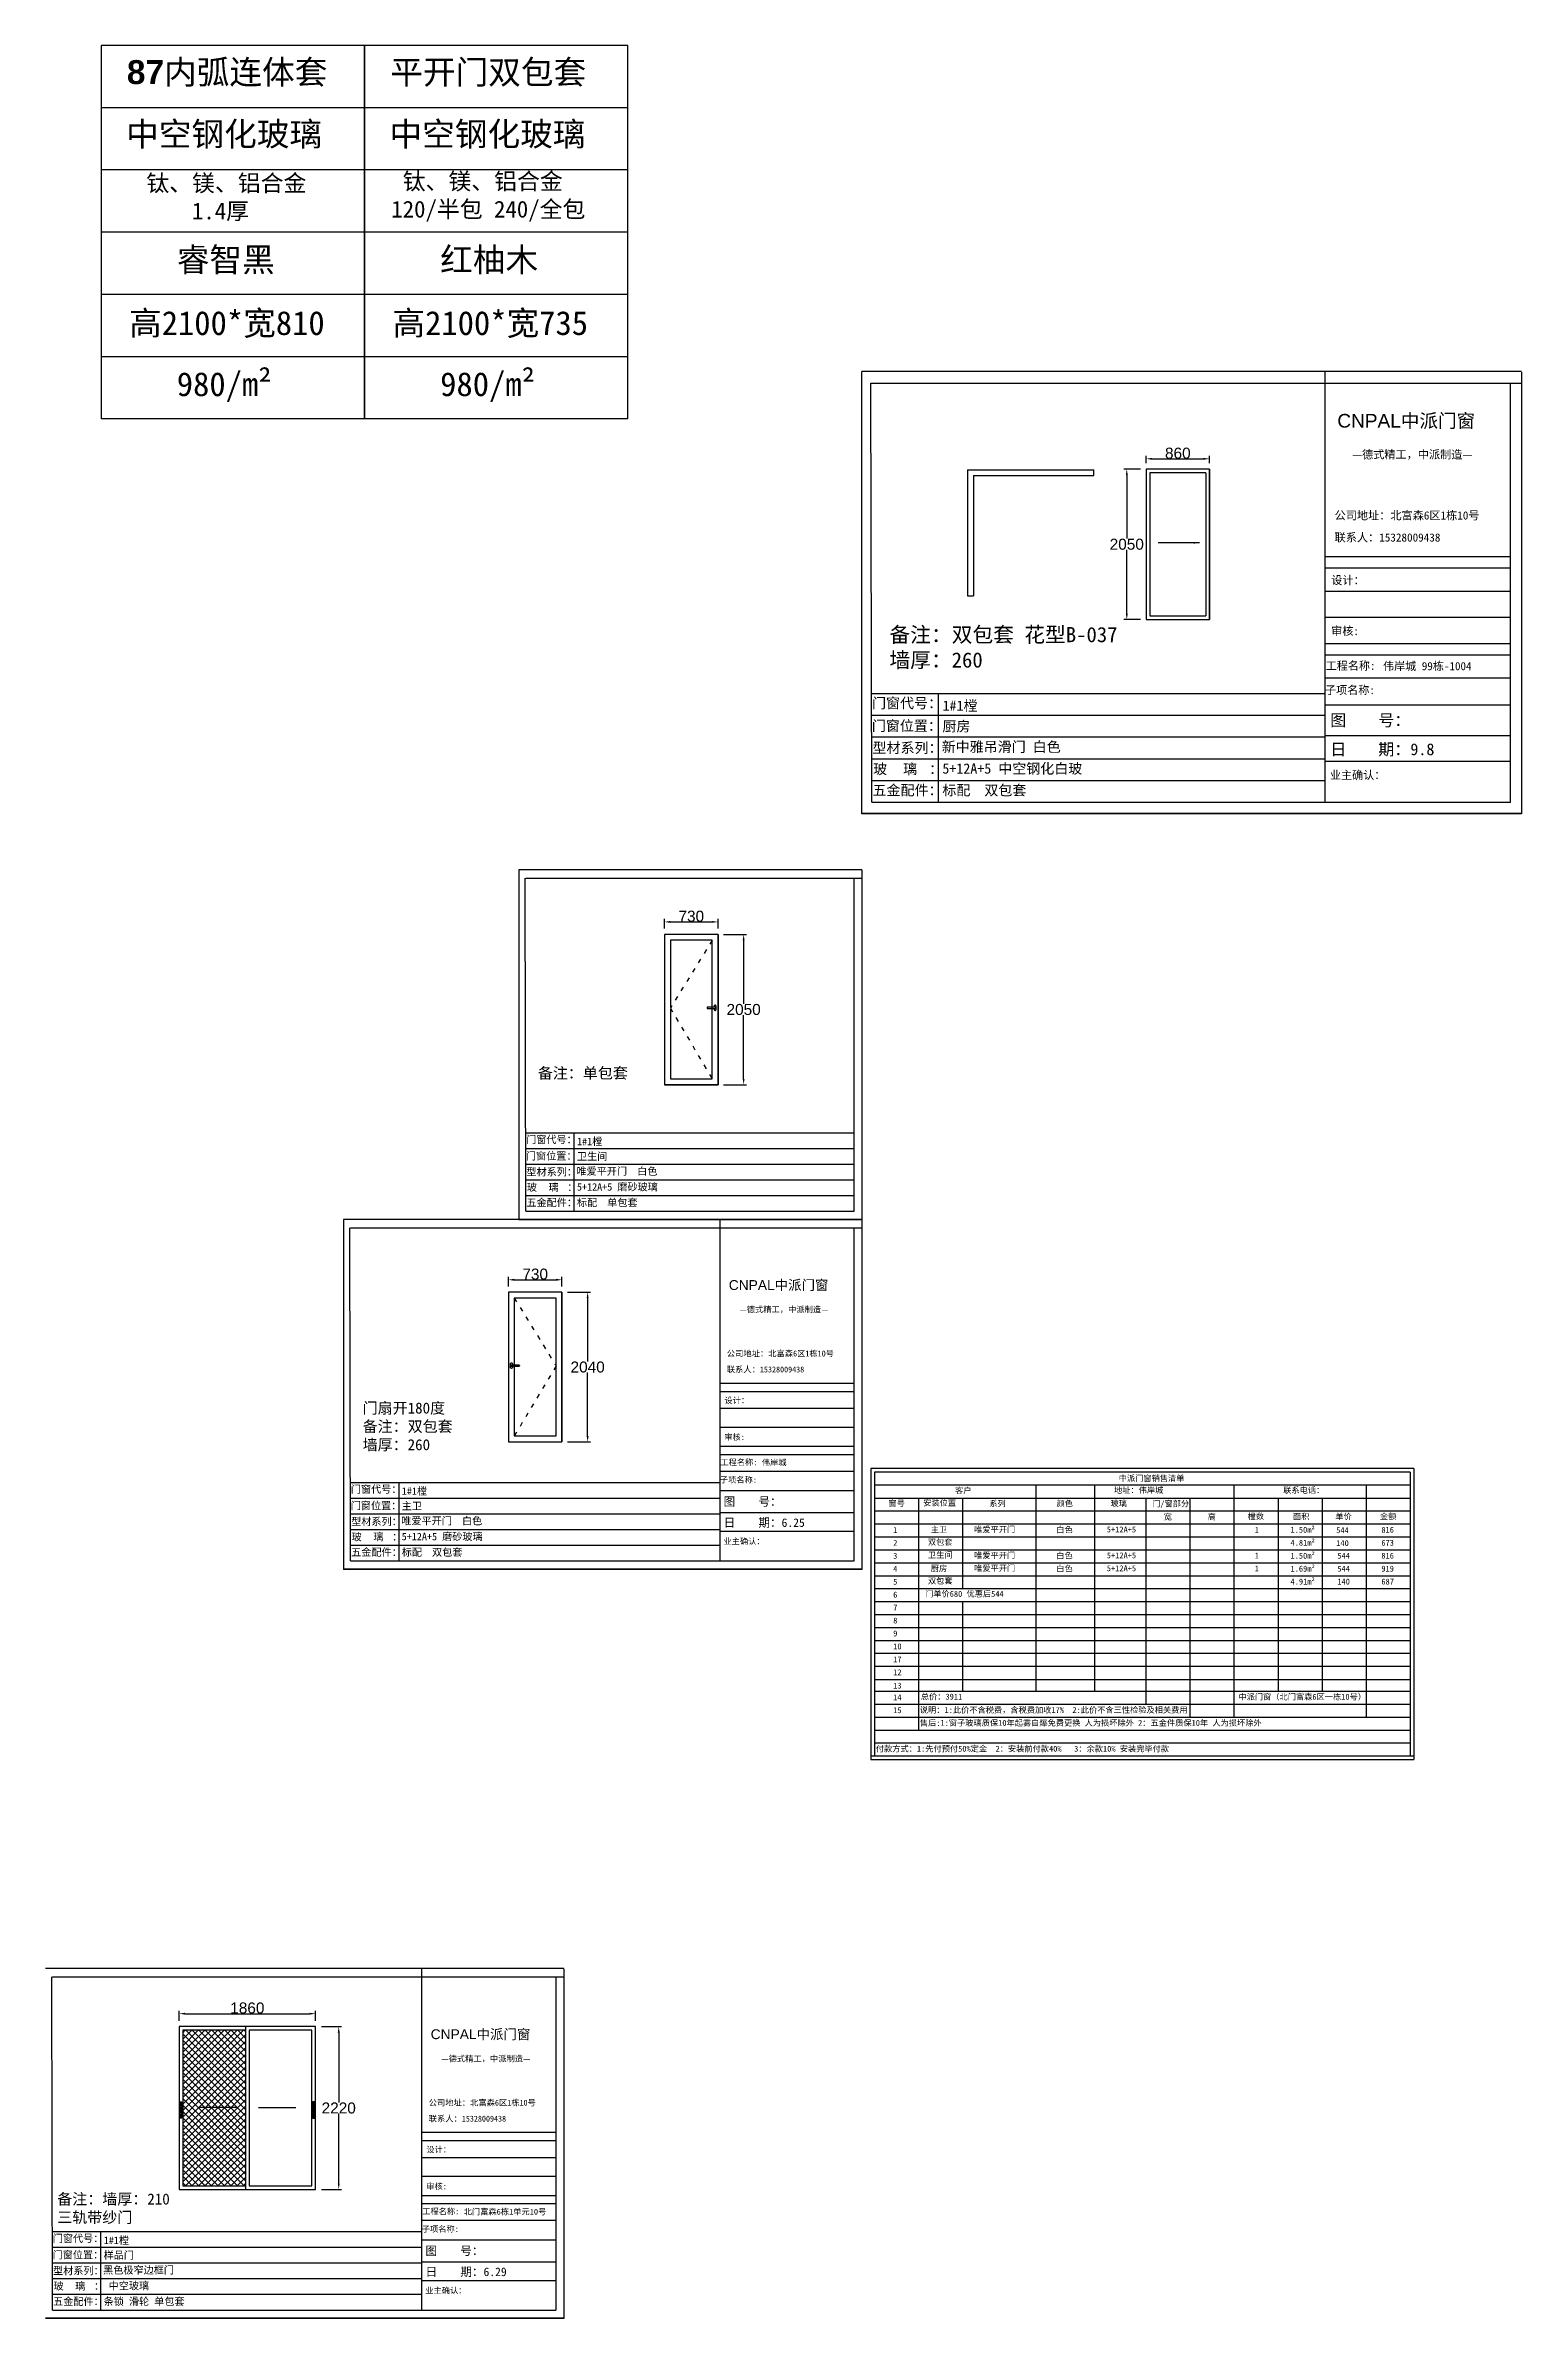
# Model space of a CAD drawing. Header units: inches. Extents: x -138455 to 599497, y -747149 to 13167.
# Drawn here: x 187550 to 207676, y -216995 to -185995 of the extents above; entities that cross this region are included whole.
import ezdxf

# ---------------------------------------------------------------- set-up
doc = ezdxf.new("R2010")
doc.units = ezdxf.units.IN
doc.header["$MEASUREMENT"] = 0
doc.header["$PDMODE"] = 35
doc.header["$PDSIZE"] = -3
doc.linetypes.add('ACAD_ISO03W100', pattern=[30, 12, -18])
doc.layers.add('0 @ 1', color=7, linetype='Continuous')
doc.styles.add('Annotative', font='arialbd.ttf')
doc.styles.add('MtXpl_', font='')
doc.styles.add('MtXpl__1', font='')
doc.styles.get("Standard").update_dxf_attribs({"font": 'arial.ttf'})
doc.styles.get('MtXpl_').set_extended_font_data('SimSun')
doc.styles.get('MtXpl__1').set_extended_font_data('SimSun', bold=True)
doc.dimstyles.get("Standard").update_dxf_attribs({"dimtxt": 80, "dimasz": 70, "dimexe": 40, "dimexo": 80, "dimgap": 0, "dimtad": 1, "dimtih": 1, "dimtoh": 1, "dimdec": 0, "dimzin": 0, "dimdsep": 46, "dimtxsty": 'Standard', "dimcen": 0.09, "dimadec": 0, "dimazin": 0, "dimtfac": 1, "dimtdec": 0, "dimtofl": 0, "dimtmove": 0, "dimatfit": 3, "dimfxl": 0, "dimtolj": 1, "dimtzin": 0, "dimarcsym": 0})

# ---------------------------------------------------------------- blocks, each defined once
blk = doc.blocks.new('*D476')
at = {"color": 0, "lineweight": -2, "transparency": 16777216}
for p, q in [((202560, -191693), (202560, -191592)), ((202640, -191632), (203340, -191632)), ((203420, -191693), (203420, -191592))]:
    blk.add_line(p, q, dxfattribs=at)
at = {"color": 0, "transparency": 16777216}
for points in [[(202640, -191619), (202640, -191646), (202560, -191632)], [(203340, -191619), (203340, -191646), (203420, -191632)]]:
    blk.add_solid(points, dxfattribs=at)
at = {"layer": 'Defpoints', "color": 0, "transparency": 16777216}
for p in [(202560, -191773), (203420, -191632), (203420, -191773)]:
    blk.add_point(p, dxfattribs=at)
at = {"color": 0, "transparency": 16777216, "insert": (202990, -191556), "char_height": 150, "attachment_point": 5}
blk.add_mtext('\\A1;860', dxfattribs=at)
blk = doc.blocks.new('*D477')
at = {"color": 0, "lineweight": -2, "transparency": 16777216}
for p, q in [((202480, -191773), (202254, -191773)), ((202294, -191853), (202294, -192721)), ((202294, -193743), (202294, -192874)), ((202480, -193823), (202254, -193823))]:
    blk.add_line(p, q, dxfattribs=at)
at = {"color": 0, "transparency": 16777216}
for points in [[(202281, -191853), (202308, -191853), (202294, -191773)], [(202281, -193743), (202308, -193743), (202294, -193823)]]:
    blk.add_solid(points, dxfattribs=at)
at = {"layer": 'Defpoints', "color": 0, "transparency": 16777216}
for p in [(202560, -191773), (202294, -193823), (202560, -193823)]:
    blk.add_point(p, dxfattribs=at)
at = {"color": 0, "transparency": 16777216, "insert": (202294, -192798), "char_height": 150, "attachment_point": 5}
blk.add_mtext('\\A1;2050', dxfattribs=at)
blk = doc.blocks.new('dzcs')
blk.add_lwpolyline([(142096, -3328), (142196, -3328, 0.414214), (142206, -3318), (142206, -3318, 0.414214), (142196, -3308), (142096, -3308, 0.414214), (142086, -3318), (142086, -3318, 0.414214)], format="xyb", close=True)
blk.add_lwpolyline([(142182, -3328), (142182, -3342, 0.414214), (142196, -3355), (142196, -3355, 0.414214), (142209, -3342), (142209, -3294, 0.414214), (142196, -3280), (142196, -3280, 0.414214), (142182, -3294), (142182, -3308)], format="xyb")
blk = doc.blocks.new('*D478')
at = {"color": 0, "lineweight": -2, "transparency": 16777216}
for p, q in [((193863, -202919), (193863, -202788)), ((193943, -202828), (194513, -202828)), ((194593, -202919), (194593, -202788))]:
    blk.add_line(p, q, dxfattribs=at)
at = {"color": 0, "transparency": 16777216}
for points in [[(193943, -202815), (193943, -202842), (193863, -202828)], [(194513, -202815), (194513, -202842), (194593, -202828)]]:
    blk.add_solid(points, dxfattribs=at)
at = {"layer": 'Defpoints', "color": 0, "transparency": 16777216}
for p in [(193863, -202999), (194593, -202828), (194593, -202999)]:
    blk.add_point(p, dxfattribs=at)
at = {"color": 0, "transparency": 16777216, "insert": (194228, -202752), "char_height": 150, "attachment_point": 5}
blk.add_mtext('\\A1;730', dxfattribs=at)
blk = doc.blocks.new('*D479')
at = {"color": 0, "lineweight": -2, "transparency": 16777216}
for p, q in [((194668, -202999), (194983, -202999)), ((194943, -203079), (194943, -203942)), ((194943, -204959), (194943, -204095)), ((194668, -205039), (194983, -205039))]:
    blk.add_line(p, q, dxfattribs=at)
at = {"color": 0, "transparency": 16777216}
for points in [[(194929, -203079), (194956, -203079), (194943, -202999)], [(194929, -204959), (194956, -204959), (194943, -205039)]]:
    blk.add_solid(points, dxfattribs=at)
at = {"layer": 'Defpoints', "color": 0, "transparency": 16777216}
for p in [(194588, -202999), (194588, -205039), (194943, -205039)]:
    blk.add_point(p, dxfattribs=at)
at = {"color": 0, "transparency": 16777216, "insert": (194943, -204019), "char_height": 150, "attachment_point": 5}
blk.add_mtext('\\A1;2040', dxfattribs=at)
blk = doc.blocks.new('*D480')
at = {"color": 0, "lineweight": -2, "transparency": 16777216}
for p, q in [((195991, -198038), (195991, -197908)), ((196071, -197948), (196641, -197948)), ((196721, -198038), (196721, -197908))]:
    blk.add_line(p, q, dxfattribs=at)
at = {"color": 0, "transparency": 16777216}
for points in [[(196071, -197935), (196071, -197961), (195991, -197948)], [(196641, -197935), (196641, -197961), (196721, -197948)]]:
    blk.add_solid(points, dxfattribs=at)
at = {"layer": 'Defpoints', "color": 0, "transparency": 16777216}
for p in [(196721, -197948), (195991, -198118), (196721, -198118)]:
    blk.add_point(p, dxfattribs=at)
at = {"color": 0, "transparency": 16777216, "insert": (196356, -197871), "char_height": 150, "attachment_point": 5}
blk.add_mtext('\\A1;730', dxfattribs=at)
blk = doc.blocks.new('*D481')
at = {"color": 0, "lineweight": -2, "transparency": 16777216}
for p, q in [((196795, -198118), (197110, -198118)), ((197070, -198198), (197070, -199067)), ((197070, -200088), (197070, -199220)), ((196795, -200168), (197110, -200168))]:
    blk.add_line(p, q, dxfattribs=at)
at = {"color": 0, "transparency": 16777216}
for points in [[(197057, -198198), (197083, -198198), (197070, -198118)], [(197057, -200088), (197083, -200088), (197070, -200168)]]:
    blk.add_solid(points, dxfattribs=at)
at = {"layer": 'Defpoints', "color": 0, "transparency": 16777216}
for p in [(196715, -198118), (196715, -200168), (197070, -200168)]:
    blk.add_point(p, dxfattribs=at)
at = {"color": 0, "transparency": 16777216, "insert": (197070, -199143), "char_height": 150, "attachment_point": 5}
blk.add_mtext('\\A1;2050', dxfattribs=at)
blk = doc.blocks.new('*D605')
at = {"color": 0, "lineweight": -2, "transparency": 16777216}
for p, q in [((189373, -212934), (189373, -212797)), ((189453, -212837), (191153, -212837)), ((191233, -212934), (191233, -212797))]:
    blk.add_line(p, q, dxfattribs=at)
at = {"color": 0, "transparency": 16777216}
for points in [[(189453, -212824), (189453, -212850), (189373, -212837)], [(191153, -212824), (191153, -212850), (191233, -212837)]]:
    blk.add_solid(points, dxfattribs=at)
at = {"layer": 'Defpoints', "color": 0, "transparency": 16777216}
for p in [(191233, -212837), (189373, -213014), (191233, -213014)]:
    blk.add_point(p, dxfattribs=at)
at = {"color": 0, "transparency": 16777216, "insert": (190303, -212760), "char_height": 150, "attachment_point": 5}
blk.add_mtext('\\A1;1860', dxfattribs=at)
blk = doc.blocks.new('*D606')
at = {"color": 0, "lineweight": -2, "transparency": 16777216}
for p, q in [((191316, -213014), (191589, -213014)), ((191549, -213094), (191549, -214047)), ((191549, -215154), (191549, -214200)), ((191316, -215234), (191589, -215234))]:
    blk.add_line(p, q, dxfattribs=at)
at = {"color": 0, "transparency": 16777216}
for points in [[(191536, -213094), (191562, -213094), (191549, -213014)], [(191536, -215154), (191562, -215154), (191549, -215234)]]:
    blk.add_solid(points, dxfattribs=at)
at = {"layer": 'Defpoints', "color": 0, "transparency": 16777216}
for p in [(191236, -213014), (191236, -215234), (191549, -215234)]:
    blk.add_point(p, dxfattribs=at)
at = {"color": 0, "transparency": 16777216, "insert": (191549, -214124), "char_height": 150, "attachment_point": 5}
blk.add_mtext('\\A1;2220', dxfattribs=at)
blk = doc.blocks.new('123a')
for p, q in [((198466, -5151), (198466, -5360)), ((198471, -5213), (198471, -5298)), ((198488, -5143), (198474, -5143)), ((198476, -5223), (198476, -5288)), ((198491, -5223), (198476, -5223)), ((198481, -5143), (198481, -5203)), ((198491, -5288), (198491, -5223)), ((198496, -5360), (198496, -5151)), ((198474, -5368), (198488, -5368)), ((198476, -5288), (198491, -5288)), ((198481, -5308), (198481, -5368))]:
    blk.add_line(p, q)
for centre, radius, start, end in [((198474, -5151), 8, 90, 180), ((198481, -5213), 10, 90, 180), ((198483, -5216), 10.4, 224.0777, 315.9223), ((198488, -5151), 8, 0, 90), ((198474, -5360), 8, 180, 270), ((198481, -5298), 10, 180, 270), ((198483, -5295), 10.4, 44.0777, 135.9223), ((198488, -5360), 8, 270, 0)]:
    blk.add_arc(centre, radius, start, end)
blk = doc.blocks.new('1221312')
for p, q in [((188360.14, -185995.1), (188309.38, -185995.1)), ((188309.38, -185995.1), (188309.38, -186067.1)), ((188360.14, -186067.1), (188360.14, -185995.1)), ((188410.91, -185995.1), (188360.14, -185995.1)), ((188360.14, -185995.1), (188360.14, -186067.1)), ((188360.14, -185995.1), (188360.14, -186067.1)), ((188410.91, -186067.1), (188410.91, -185995.1)), ((188360.14, -186007.1), (188309.38, -186007.1)), ((188410.91, -186007.1), (188360.14, -186007.1)), ((188360.14, -186019.1), (188309.38, -186019.1)), ((188410.91, -186019.1), (188360.14, -186019.1)), ((188360.14, -186031.1), (188309.38, -186031.1)), ((188410.91, -186031.1), (188360.14, -186031.1)), ((188360.14, -186043.1), (188309.38, -186043.1)), ((188410.91, -186043.1), (188360.14, -186043.1)), ((188360.14, -186055.1), (188309.38, -186055.1)), ((188410.91, -186055.1), (188360.14, -186055.1)), ((188360.14, -186067.1), (188309.38, -186067.1)), ((188410.91, -186067.1), (188360.14, -186067.1))]:
    blk.add_line(p, q)
at = {"layer": '0 @ 1', "attachment_point": 1, "style": 'Annotative'}
for s, insert, char_height in [('87{\\fSimSun|b1|i0|c134|p2;内弧连体套} ', (188314.34, -185997.93), 4.6154), ('{\\fSimSun|b1|i0|c134|p2;平开门双包套}', (188365.11, -185997.93), 4.6154), ('{\\fSimSun|b1|i0|c134|p2;中空钢化玻璃}', (188314.2, -186009.86), 4.6154), ('{\\fSimSun|b1|i0|c134|p2;中空钢化玻璃}', (188364.97, -186009.86), 4.6154), ('{\\fSimSun|b1|i0|c134|p2;钛、镁、铝合金 \\P    1.4厚} ', (188318.09, -186020.01), 3.2308), ('{\\fSimSun|b1|i0|c134|p2; 钛、镁、铝合金\\P120/半包 240/全包\\P    }', (188365.31, -186019.66), 3.2308), ('{\\fSimSun|b1|i0|c134|p2;睿智黑}', (188323.96, -186034.09), 4.6154), ('{\\fSimSun|b1|i0|c134|p2;红柚木}', (188374.73, -186034.09), 4.6154), ('{\\fSimSun|b1|i0|c134|p2;高2100*宽810}', (188314.76, -186046.31), 4.6154), ('{\\fSimSun|b1|i0|c134|p2;高2100*宽735}', (188365.53, -186046.31), 4.6154), ('{\\fSimSun|b1|i0|c134|p2;980/m²}', (188323.96, -186058.09), 4.6154), ('{\\fSimSun|b1|i0|c134|p2;980/m²}', (188374.73, -186058.09), 4.6154)]:
    blk.add_mtext_dynamic_manual_height_columns(s, width=413.0374, gutter_width=903.46, heights=[0], dxfattribs=dict(at, insert=insert, char_height=char_height))

msp = doc.modelspace()

# ---------------------------------------------------------------- hatches: boundary and pattern name
h = msp.add_hatch()
h.set_pattern_fill('ANSI37', color=256, scale=500)
h.paths.add_polyline_path([(190277.7, -213063.6), (189422.7, -213063.6), (189422.7, -215183.6), (190277.7, -215183.6)])

# ---------------------------------------------------------------- linework, layer by layer
for p, q in [((207676.5, -190443.5), (198683.8, -190443.5)), ((198683.8, -196474.7), (198683.8, -190443.5)), ((198804.4, -190598.4), (207676.5, -190598.4)), ((198816.1, -196314.3), (198804.4, -190598.4)), ((204993.5, -190443.5), (204993.5, -196314.3)), ((207521.7, -190603.3), (207521.7, -196319.2)), ((207676.5, -190448.4), (207676.5, -196474.7)), ((200123.5, -191781.7), (201843.5, -191781.7)), ((200123.5, -191781.7), (200123.5, -193501.7)), ((200203.5, -191861.7), (201843.5, -191861.7)), ((200203.5, -191861.7), (200203.5, -193501.7)), ((201843.5, -191861.7), (201843.5, -191781.7)), ((203420.3, -191772.9), (202560.3, -191772.9)), ((202560.3, -191772.9), (202560.3, -193822.9)), ((203370.3, -191822.9), (202610.3, -191822.9)), ((202610.3, -191822.9), (202610.3, -193772.9)), ((203370.3, -191822.9), (203370.3, -193772.9)), ((203420.3, -193822.9), (203420.3, -191772.9)), ((203420.3, -191772.9), (203420.3, -193822.9)), ((204993.5, -192963.2), (207521.7, -192963.2)), ((204993.5, -193118), (207521.7, -193118)), ((200123.5, -193501.7), (200203.5, -193501.7)), ((204993.5, -193437.3), (207521.7, -193437.3)), ((202560.3, -193822.9), (203420.3, -193822.9)), ((202610.3, -193772.9), (203370.3, -193772.9)), ((204993.5, -193792.4), (207521.7, -193792.4)), ((204993.5, -194153), (207521.7, -194153)), ((204993.5, -194307.8), (207521.7, -194307.8)), ((204993.5, -194621), (207521.7, -194621)), ((198815.8, -194833.9), (204993.5, -194833.9)), ((199723, -194833.9), (199723, -196314.3)), ((198815.8, -195130), (204993.5, -195130)), ((204993.5, -194988), (207521.7, -194988)), ((198815.8, -195426), (204993.5, -195426)), ((204993.5, -195404.8), (207521.7, -195404.8)), ((198815.8, -195722.1), (204993.5, -195722.1)), ((204993.5, -195755.9), (207521.7, -195755.9)), ((198815.8, -196018.2), (204993.5, -196018.2)), ((198683.8, -196469.8), (207676.5, -196469.8)), ((207676.5, -196469.8), (198683.8, -196469.8)), ((198816.1, -196314.3), (207521.7, -196314.3)), ((199723, -196469.8), (199723, -196474.7)), ((198683.8, -197237.5), (194004.2, -197237.5)), ((194004.2, -197237.5), (194004.2, -202005.7)), ((194004.2, -197237.5), (194004.2, -201893.2)), ((194100, -201893.2), (194091.6, -197349.4)), ((194099.6, -197349.4), (198683.8, -197349.4)), ((198571.9, -197353), (198571.9, -201896.8)), ((198683.8, -197237.5), (198683.8, -202005.7)), ((198683.8, -197237.5), (198683.8, -201893.2)), ((198683.8, -197241), (198683.8, -202009.2)), ((196720.7, -198118.3), (195990.7, -198118.3)), ((195990.7, -198118.3), (195990.7, -200168.3)), ((196720.7, -200168.3), (196720.7, -198118.3)), ((196720.7, -198118.3), (196720.7, -200168.3)), ((196720.7, -198118.3), (196720.7, -200168.3)), ((195990.7, -200168.3), (196720.7, -200168.3)), ((196720.7, -200168.3), (195990.7, -200168.3)), ((194099.6, -200822.6), (198571.9, -200822.6)), ((194755.7, -200822.6), (194755.7, -201893.2)), ((194099.6, -201036.7), (198571.9, -201036.7)), ((194099.6, -201250.9), (198571.9, -201250.9)), ((194099.6, -201465), (198571.9, -201465)), ((194099.6, -201679.1), (198571.9, -201679.1)), ((198683.8, -202005.7), (191615.1, -202005.7)), ((191615.1, -202005.7), (191615.1, -206773.9)), ((191615.1, -202005.7), (191615.1, -206661.4)), ((191615.1, -202009.2), (191615.1, -206777.4)), ((194004.2, -202005.7), (198683.8, -202005.7)), ((198683.8, -202005.7), (194004.2, -202005.7)), ((198683.8, -202009.2), (194004.2, -202009.2)), ((194100, -201893.2), (198571.9, -201893.2)), ((194755.7, -202005.7), (194755.7, -202009.2)), ((196743.6, -202005.7), (196743.6, -206661.4)), ((198683.8, -202009.2), (198683.8, -206777.4)), ((191710.9, -206661.4), (191702.5, -202117.7)), ((191710.5, -202117.7), (198683.8, -202117.7)), ((198571.9, -202121.2), (198571.9, -206665)), ((194593.1, -202998.7), (193863.1, -202998.7)), ((193863.1, -202998.7), (193863.1, -205038.7)), ((194593.1, -205038.7), (194593.1, -202998.7)), ((194593.1, -202998.7), (194593.1, -205038.7)), ((194593.1, -202998.7), (194593.1, -205038.7)), ((196743.6, -204238), (198571.9, -204238)), ((196743.6, -204350), (198571.9, -204350)), ((196743.6, -204580.9), (198571.9, -204580.9)), ((196743.6, -204837.6), (198571.9, -204837.6)), ((193863.1, -205038.7), (194593.1, -205038.7)), ((196743.6, -205098.5), (198571.9, -205098.5)), ((196743.6, -205210.4), (198571.9, -205210.4)), ((196743.6, -205436.9), (198571.9, -205436.9)), ((206206, -205402.6), (198806, -205402.6)), ((198806, -205402.6), (198806, -209371.1)), ((206156, -205452.6), (198856, -205452.6)), ((198856, -205452.6), (198856, -209321.1)), ((206156, -205452.6), (206156, -209321.1)), ((206206, -205402.6), (206206, -209371.1)), ((191710.5, -205590.8), (196743.6, -205590.8)), ((191710.5, -205804.9), (196743.6, -205804.9)), ((192366.6, -205590.8), (192366.6, -206661.4)), ((196743.6, -205702.3), (198571.9, -205702.3)), ((206156, -205628.6), (198856, -205628.6)), ((198856, -205805.1), (206156, -205805.1)), ((199456, -205805.1), (199456, -207393.3)), ((200056, -205805.1), (200056, -207040.4)), ((201056, -205628.6), (201056, -207393.3)), ((201856, -205628.6), (201856, -207922.7)), ((202556, -205805.1), (202556, -207922.7)), ((203156, -205805.1), (203156, -208793.1)), ((203756, -205628.6), (203756, -208793.1)), ((204356, -205805.1), (204356, -208440.1)), ((204956, -205805.1), (204956, -207393.3)), ((205556, -205628.6), (205556, -207393.3)), ((191710.5, -206019.1), (196743.6, -206019.1)), ((196743.6, -206003.7), (198571.9, -206003.7)), ((198856, -205981.6), (206156, -205981.6)), ((191710.5, -206233.2), (196743.6, -206233.2)), ((191710.5, -206447.3), (196743.6, -206447.3)), ((196743.6, -206257.6), (198571.9, -206257.6)), ((198856, -206158), (206156, -206158)), ((198856, -206334.5), (206156, -206334.5)), ((191710.9, -206661.4), (198571.9, -206661.4)), ((198856, -206511), (206156, -206511)), ((198856, -206687.4), (206156, -206687.4)), ((191615.1, -206773.9), (198683.8, -206773.9)), ((198683.8, -206773.9), (191615.1, -206773.9)), ((198683.8, -206777.4), (191615.1, -206777.4)), ((192366.6, -206773.9), (192366.6, -206777.4)), ((198856, -206863.9), (206156, -206863.9)), ((198856, -207040.4), (206156, -207040.4)), ((198856, -207216.9), (206156, -207216.9)), ((200056, -207216.9), (200056, -207393.3)), ((198856, -207393.3), (206156, -207393.3)), ((198856, -207569.8), (206156, -207569.8)), ((199456, -207393.3), (199456, -208099.2)), ((200056, -207393.3), (200056, -207922.7)), ((201056, -207393.3), (201056, -207922.7)), ((204956, -207393.3), (204956, -208440.1)), ((205556, -207393.3), (205556, -208793.1)), ((198856, -207746.3), (206156, -207746.3)), ((198856, -207922.7), (206156, -207922.7)), ((200056, -207922.7), (200056, -208440.1)), ((201056, -207922.7), (201056, -208440.1)), ((201856, -207922.7), (201856, -208440.1)), ((202556, -207922.7), (202556, -208616.6)), ((198856, -208099.2), (206156, -208099.2)), ((198856, -208281), (206156, -208281)), ((199456, -208099.2), (199456, -208969.1)), ((198856, -208440.1), (206156, -208440.1)), ((198856, -208616.6), (206156, -208616.6)), ((198856, -208793.1), (206156, -208793.1)), ((198856, -208969.1), (206156, -208969.1)), ((198856, -209145.1), (206156, -209145.1)), ((198806, -209321.1), (206206, -209321.1)), ((198806, -209371.1), (206206, -209371.1)), ((194619.2, -212222.9), (187550.4, -212222.9)), ((187646.3, -216878.7), (187637.9, -212334.9)), ((187645.9, -212334.9), (194619.2, -212334.9)), ((192678.9, -212222.9), (192678.9, -216878.7)), ((194507.2, -212338.4), (194507.2, -216882.2)), ((194619.2, -212226.5), (194619.2, -216994.7)), ((190277.7, -213013.6), (190277.7, -215233.6)), ((190327.7, -213063.6), (190327.7, -215183.6)), ((192678.9, -214455.2), (194507.2, -214455.2)), ((192678.9, -214567.2), (194507.2, -214567.2)), ((192678.9, -214798.1), (194507.2, -214798.1)), ((192678.9, -215054.9), (194507.2, -215054.9)), ((192678.9, -215315.7), (194507.2, -215315.7)), ((192678.9, -215427.7), (194507.2, -215427.7)), ((192678.9, -215654.1), (194507.2, -215654.1)), ((187645.9, -215808.1), (192678.9, -215808.1)), ((187645.9, -216022.2), (192678.9, -216022.2)), ((188301.9, -215808.1), (188301.9, -216878.7)), ((192678.9, -215919.5), (194507.2, -215919.5)), ((187645.9, -216236.3), (192678.9, -216236.3)), ((192678.9, -216220.9), (194507.2, -216220.9)), ((187645.9, -216450.4), (192678.9, -216450.4)), ((187645.9, -216664.5), (192678.9, -216664.5)), ((192678.9, -216474.8), (194507.2, -216474.8)), ((187550.4, -216991.1), (194619.2, -216991.1)), ((194619.2, -216991.1), (187550.4, -216991.1)), ((194619.2, -216994.7), (187550.4, -216994.7)), ((187646.3, -216878.7), (194507.2, -216878.7)), ((188301.9, -216991.1), (188301.9, -216994.7))]:
    msp.add_line(p, q)
for points in [[(196640.7, -199123.3), (196640.7, -198198.3), (196070.7, -198198.3), (196070.7, -199109.3)], [(196070.7, -199129.3), (196070.7, -200088.3), (196640.7, -200088.3), (196640.7, -199123.3)], [(194513.1, -203989.6), (194513.1, -203078.7), (193943.1, -203078.7), (193943.1, -204958.7), (194513.1, -204958.7), (194513.1, -204009.6)], [(190277.7, -213063.6), (189422.7, -213063.6), (189422.7, -215183.6), (190277.7, -215183.6)], [(190327.7, -215183.6), (191182.7, -215183.6), (191182.7, -213063.6), (190327.7, -213063.6)]]:
    msp.add_lwpolyline(points)
at = {"linetype": 'ACAD_ISO03W100', "ltscale": 5}
for points in [[(196640.7, -198198.3), (196070.7, -199123.3), (196640.7, -200088.3)], [(193943.1, -203078.7), (194513.1, -204003.7), (193943.1, -204958.7)]]:
    msp.add_lwpolyline(points, dxfattribs=at)
msp.add_lwpolyline([(189372.7, -215233.6), (191232.7, -215233.6), (191232.7, -213013.6), (189372.7, -213013.6)], close=True)

# ---------------------------------------------------------------- block references
at = {"xscale": 70.73316601110824, "yscale": 70.73316601110824, "zscale": 70.73316601110824}
msp.add_blockref('1221312', (-13131409, 12970027), dxfattribs=at)
for name, p in [('dzcs', (54484.7, -195801.5)), ('123a', (-7272.8, -208895.2))]:
    msp.add_blockref(name, p)
at = {"xscale": -1}
for name, p in [('dzcs', (336099.1, -200681.8)), ('123a', (387878.2, -208895.2))]:
    msp.add_blockref(name, p, dxfattribs=at)

# ---------------------------------------------------------------- texts
for height, p in [(185.8, (205165, -191206.2)), (134.36, (196867.6, -202967.4)), (134.36, (192803, -213184.6))]:
    msp.add_text('CNPAL', height=height).set_placement(p)
for s, height, style, p in [('中派门窗', 185.8, 'MtXpl_', (206030.5, -191206.2)), ('—德式精工，中派制造—', 111.479, 'MtXpl_', (205366.4, -191629.2)), ('公司地址：北富森6区1栋10号', 111.479, 'MtXpl_', (205128.1, -192460.2)), ('联系人：15328009438', 111.479, 'MtXpl_', (205128.1, -192760.9)), ('设计：', 110.79, 'MtXpl_', (205083.3, -193343.4)), ('审核:', 110.79, 'MtXpl_', (205081.3, -194035.9)), ('工程名称:', 110.79, 'MtXpl_', (205005.8, -194510.2)), ('伟岸城 99栋-1004 ', 110.789, 'MtXpl_', (205787.8, -194515.2)), ('1#1樘', 139.97, 'MtXpl__1', (199782.2, -195068.9)), ('子项名称:', 110.79, 'MtXpl_', (204997.4, -194841.5)), ('厨房', 139.97, 'MtXpl__1', (199780.4, -195349.8)), ('图    号：', 160.53, 'MtXpl_', (205067.2, -195277.4)), ('新中雅吊滑门 白色', 139.97, 'MtXpl__1', (199770.8, -195629.8)), ('日    期：9.8', 160.53, 'MtXpl_', (205067.2, -195673.9)), ('5+12A+5 中空钢化白玻', 139.968, 'MtXpl__1', (199780, -195925.9)), ('业主确认：', 110.79, 'MtXpl_', (205063.8, -196000.9)), ('标配  双包套', 139.97, 'MtXpl__1', (199780, -196222)), ('1#1樘', 101.22, 'MtXpl__1', (194798.5, -200992.6)), ('卫生间', 101.22, 'MtXpl__1', (194797.2, -201195.7)), ('唯爱平开门  白色', 101.22, 'MtXpl__1', (194790.3, -201398.2)), ('5+12A+5 磨砂玻璃', 101.22, 'MtXpl__1', (194796.9, -201612.3)), ('标配  单包套', 101.22, 'MtXpl__1', (194796.9, -201826.5)), ('中派门窗', 134.36, 'MtXpl_', (197493.5, -202967.4)), ('—德式精工，中派制造—', 80.618, 'MtXpl_', (197013.2, -203273.3)), ('公司地址：北富森6区1栋10号', 80.618, 'MtXpl_', (196840.9, -203874.3)), ('联系人：15328009438', 80.618, 'MtXpl_', (196840.9, -204091.7)), ('设计：', 80.12, 'MtXpl_', (196808.5, -204513)), ('审核:', 80.12, 'MtXpl_', (196807.1, -205013.8)), ('子项名称:', 80.12, 'MtXpl_', (196746.4, -205596.3)), ('工程名称:', 80.12, 'MtXpl_', (196752.5, -205356.8)), ('伟岸城 ', 80.12, 'MtXpl_', (197318, -205360.4)), ('1#1樘', 101.22, 'MtXpl__1', (192409.4, -205760.8)), ('图    号：', 116.09, 'MtXpl_', (196796.9, -205911.6)), ('唯爱平开门  白色', 101.22, 'MtXpl__1', (192401.2, -206166.4)), ('主卫', 101.22, 'MtXpl__1', (192408.1, -205963.9)), ('日    期：6.25', 116.09, 'MtXpl_', (196796.9, -206198.3)), ('5+12A+5 磨砂玻璃', 101.22, 'MtXpl__1', (192407.8, -206380.6)), ('业主确认：', 80.12, 'MtXpl_', (196794.4, -206434.8)), ('标配  双包套', 101.22, 'MtXpl__1', (192407.8, -206594.7)), ('中派门窗', 134.36, 'MtXpl_', (193428.9, -213184.6)), ('—德式精工，中派制造—', 80.618, 'MtXpl_', (192948.6, -213490.5)), ('公司地址：北富森6区1栋10号', 80.618, 'MtXpl_', (192776.2, -214091.5)), ('联系人：15328009438', 80.618, 'MtXpl_', (192776.2, -214309)), ('设计：', 80.12, 'MtXpl_', (192743.9, -214730.2)), ('审核:', 80.12, 'MtXpl_', (192742.4, -215231)), ('子项名称:', 80.12, 'MtXpl_', (192681.7, -215813.6)), ('工程名称:', 80.12, 'MtXpl_', (192687.8, -215574)), ('北门富森6栋1单元10号 ', 80.119, 'MtXpl_', (193253.3, -215577.6)), ('样品门', 101.22, 'MtXpl__1', (188343.4, -216181.2)), ('1#1樘', 101.22, 'MtXpl__1', (188344.8, -215978.1)), ('图    号：', 116.09, 'MtXpl_', (192732.2, -216128.8)), ('黑色极窄边框门', 101.22, 'MtXpl__1', (188336.5, -216383.7)), ('日    期：6.29', 116.09, 'MtXpl_', (192732.2, -216415.6)), (' 中空玻璃', 101.22, 'MtXpl__1', (188343.2, -216597.8)), ('业主确认：', 80.12, 'MtXpl_', (192729.7, -216652)), ('条锁 滑轮 单包套', 101.22, 'MtXpl__1', (188343.2, -216811.9))]:
    msp.add_text(s, height=height, dxfattribs=dict(style=style)).set_placement(p)
at = {"layer": '0 @ 1', "style": 'Annotative'}
for s, height, p in [('门窗代号：', 139.97, (198821.2, -195033.4)), ('门窗位置：', 139.97, (198818.2, -195343.2)), ('型材系列：', 139.97, (198827, -195642.7)), ('玻    璃   ：', 139.97, (198836.1, -195931.9)), ('五金配件：', 139.97, (198827.3, -196221.4)), ('门窗代号：', 101.22, (194103.5, -200966.9)), ('门窗位置：', 101.22, (194101.4, -201190.9)), ('型材系列：', 101.22, (194107.7, -201407.5)), ('五金配件：', 101.22, (194107.9, -201826)), ('玻    璃   ：', 101.22, (194114.3, -201616.7)), ('门窗代号：', 101.22, (191714.5, -205735.1)), ('门窗位置：', 101.22, (191712.3, -205959.1)), ('型材系列：', 101.22, (191718.6, -206175.8)), ('玻    璃   ：', 101.22, (191725.2, -206384.9)), ('五金配件：', 101.22, (191718.8, -206594.2)), ('门窗位置：', 101.22, (187647.6, -216176.4)), ('门窗代号：', 101.22, (187649.8, -215952.3)), ('型材系列：', 101.22, (187654, -216393)), ('玻    璃   ：', 101.22, (187660.5, -216602.1)), ('五金配件：', 101.22, (187654.2, -216811.5))]:
    msp.add_text(s, height=height, dxfattribs=at).set_placement(p)
at = {"layer": '0 @ 1', "attachment_point": 1, "style": 'Annotative'}
for s, width, insert, char_height in [('{\\fSimSun|b1|i0|c134|p2;\\H1.25x;备注：双包套 花型B-037\\P墙厚：260}', 3588.12, (199057.9, -193925.9), 165.937), ('\\pt240;{\\fSimSun|b1|i0|c134|p2;\\P\\ptz;\\H1.25x;备注：单包套}', 3588.12, (194263.9, -199734.2), 120), ('{\\fSimSun|b1|i0|c134|p2;\\H1.25x;门扇开180度\\H0.8x;\\P\\H1.25x;备注：双包套\\P墙厚：260}', 3588.12, (191874.8, -204502.5), 120), ('{\\fSimSun|b1|i0|c134|p2;中派门窗销售清单}', 1381.442, (202184.7, -205495.2), 80), ('{\\fSimSun|b1|i0|c134|p2;窗号}', 485.592, (199044.7, -205837.7), 80), ('{\\fSimSun|b1|i0|c134|p2;安装位置}', 485.592, (199518.6, -205830.5), 80), ('{\\fSimSun|b1|i0|c134|p2;客户}', 485.592, (199952.3, -205661.9), 80), ('{\\fSimSun|b1|i0|c134|p2;系列}', 485.592, (200419.5, -205839.9), 80), ('{\\fSimSun|b1|i0|c134|p2;颜色}', 485.592, (201335.4, -205837.9), 80), ('{\\fSimSun|b1|i0|c134|p2;玻璃}', 485.592, (202072.9, -205837.9), 80), ('{\\fSimSun|b1|i0|c134|p2;地址：伟岸城}', 1564.514, (202120.5, -205657.7), 80), ('{\\fSimSun|b1|i0|c134|p2;门/窗部分}', 603.897, (202639.2, -205841.8), 80), ('{\\fSimSun|b1|i0|c134|p2;联系电话：}', 603.897, (204426.1, -205657.9), 80), ('{\\fSimSun|b1|i0|c134|p2;宽}', 603.897, (202797.7, -206020.6), 80), ('{\\fSimSun|b1|i0|c134|p2;高}', 603.897, (203397.7, -206020.6), 80), ('{\\fSimSun|b1|i0|c134|p2;樘数}', 603.897, (203941, -206013.6), 80), ('{\\fSimSun|b1|i0|c134|p2;面积}', 603.897, (204559.5, -206017.4), 80), ('{\\fSimSun|b1|i0|c134|p2;单价}', 603.897, (205137.2, -206017.4), 80), ('{\\fSimSun|b1|i0|c134|p2;金额}', 603.897, (205745.9, -206014.7), 80), ('{\\fSimSun|b1|i0|c134|p2;2}', 485.592, (199109.1, -206376.4), 80), ('{\\fSimSun|b1|i0|c134|p2;1}', 485.592, (199109.1, -206200), 80), ('{\\fSimSun|b1|i0|c134|p2;双包套}', 921.091, (199582.6, -206365.1), 80), ('{\\fSimSun|b1|i0|c134|p2;主卫}', 921.091, (199621.6, -206194.6), 80), ('{\\fSimSun|b1|i0|c134|p2;唯爱平开门}', 921.091, (200212.7, -206192.7), 80), ('{\\fSimSun|b1|i0|c134|p2;白色}', 840.838, (201332.3, -206196.8), 80), ('{\\fSimSun|b1|i0|c134|p2;5+12A+5}', 753.781, (202021.7, -206193.3), 80), ('{\\fSimSun|b1|i0|c134|p2;1}', 753.781, (204038.4, -206196.5), 80), ('{\\fSimSun|b1|i0|c134|p2;4.81m²}', 753.781, (204526.5, -206374.8), 80), ('{\\fSimSun|b1|i0|c134|p2;1.50m²}', 753.781, (204526.5, -206198.4), 80), ('{\\fSimSun|b1|i0|c134|p2;544}', 912.957, (205149.8, -206202.9), 80), ('{\\fSimSun|b1|i0|c134|p2;140}', 912.957, (205149.8, -206379.3), 80), ('{\\fSimSun|b1|i0|c134|p2;816}', 753.781, (205765.4, -206198.4), 80), ('{\\fSimSun|b1|i0|c134|p2;673}', 753.781, (205765.4, -206374.8), 80), ('{\\fSimSun|b1|i0|c134|p2;4}', 485.592, (199109.1, -206729.4), 80), ('{\\fSimSun|b1|i0|c134|p2;3}', 485.592, (199109.1, -206552.9), 80), ('{\\fSimSun|b1|i0|c134|p2;卫生间}', 921.091, (199582.6, -206541.5), 80), ('{\\fSimSun|b1|i0|c134|p2;厨房}', 921.091, (199621.6, -206724), 80), ('{\\fSimSun|b1|i0|c134|p2;唯爱平开门}', 921.091, (200212.7, -206545.6), 80), ('{\\fSimSun|b1|i0|c134|p2;唯爱平开门}', 921.091, (200212.7, -206722.1), 80), ('{\\fSimSun|b1|i0|c134|p2;白色}', 840.838, (201332.3, -206549.8), 80), ('{\\fSimSun|b1|i0|c134|p2;白色}', 840.838, (201332.3, -206726.2), 80), ('{\\fSimSun|b1|i0|c134|p2;5+12A+5}', 753.781, (202021.7, -206546.2), 80), ('{\\fSimSun|b1|i0|c134|p2;5+12A+5}', 753.781, (202021.7, -206722.7), 80), ('{\\fSimSun|b1|i0|c134|p2;1}', 753.781, (204038.4, -206549.4), 80), ('{\\fSimSun|b1|i0|c134|p2;1}', 753.781, (204038.4, -206725.9), 80), ('{\\fSimSun|b1|i0|c134|p2;1.50m²}', 753.781, (204526.5, -206551.3), 80), ('{\\fSimSun|b1|i0|c134|p2;1.69m²}', 753.781, (204526.5, -206727.8), 80), ('{\\fSimSun|b1|i0|c134|p2;544}', 753.781, (205165.4, -206551.3), 80), ('{\\fSimSun|b1|i0|c134|p2;544}', 753.781, (205165.4, -206727.8), 80), ('{\\fSimSun|b1|i0|c134|p2;816}', 753.781, (205765.4, -206551.3), 80), ('{\\fSimSun|b1|i0|c134|p2;919}', 753.781, (205765.4, -206727.8), 80), ('{\\fSimSun|b1|i0|c134|p2;5}', 485.592, (199109.1, -206905.8), 80), ('{\\fSimSun|b1|i0|c134|p2;门单价680 优惠后544}', 1300.31, (199543.9, -207072.1), 80), ('{\\fSimSun|b1|i0|c134|p2;双包套}', 921.091, (199582.6, -206894.5), 80), ('{\\fSimSun|b1|i0|c134|p2;4.91m²}', 753.781, (204526.5, -206904.2), 80), ('{\\fSimSun|b1|i0|c134|p2;140}', 753.781, (205165.4, -206904.2), 80), ('{\\fSimSun|b1|i0|c134|p2;687}', 753.781, (205765.4, -206904.2), 80), ('{\\fSimSun|b1|i0|c134|p2;6}', 485.592, (199109.1, -207082.3), 80), ('{\\fSimSun|b1|i0|c134|p2;7}', 485.592, (199109.1, -207258.8), 80), ('{\\fSimSun|b1|i0|c134|p2;8}', 485.592, (199109.1, -207435.3), 80), ('{\\fSimSun|b1|i0|c134|p2;9}', 485.592, (199109.1, -207611.7), 80), ('{\\fSimSun|b1|i0|c134|p2;10}', 485.592, (199109.1, -207788.2), 80), ('{\\fSimSun|b1|i0|c134|p2;17}', 485.592, (199109.1, -207964.7), 80), ('{\\fSimSun|b1|i0|c134|p2;12}', 485.592, (199109.1, -208141.1), 80), ('{\\fSimSun|b1|i0|c134|p2;13}', 485.592, (199109.1, -208322.9), 80), ('{\\fSimSun|b1|i0|c134|p2;14}', 485.592, (199109.1, -208482.1), 80), ('{\\fSimSun|b1|i0|c134|p2;总价：3911}', 2423.77, (199485.8, -208473.3), 80), ('{\\fSimSun|b1|i0|c134|p2;中派门窗（北门富森6区一栋10号）}', 1756.126, (203816.9, -208475.7), 80), ('{\\fSimSun|b1|i0|c134|p2;15}', 485.592, (199109.1, -208658.5), 80), ('{\\fSimSun|b1|i0|c134|p2;售后:1:窗子玻璃质保10年起雾自爆免费更换 人为损坏除外 2：五金件质保10年 人为损坏除外  }', 6510.182, (199472.4, -208831.5), 80), ('{\\fSimSun|b1|i0|c134|p2;说明：1:此价不含税费，含税费加收17%  2:此价不含三性检验及相关费用}', 3920.385, (199472.4, -208655), 80), ('{\\fSimSun|b1|i0|c134|p2;付款方式：1:先付预付50%定金  2：安装前付款40%   3：余款10% 安装完毕付款}', 6510.182, (198872.4, -209183.5), 80), ('{\\fSimSun|b1|i0|c134|p2;\\H1.25x;备注：墙厚：210\\P三轨带纱门}', 3588.12, (187711.3, -215289.5), 120)]:
    msp.add_mtext_dynamic_manual_height_columns(s, width=width, gutter_width=903.5, heights=[0], dxfattribs=dict(at, insert=insert, char_height=char_height))

# ---------------------------------------------------------------- dimensions: what is measured, and where the dimension line sits
dim = msp.add_linear_dim(base=(203420.3, -191632.5), p1=(202560.3, -191772.9), p2=(203420.3, -191772.9), text='860', dimstyle='Standard', override={"dimtxt": 150, "dimasz": 80})
dim.commit()
dim.dimension.update_dxf_attribs({"geometry": '*D476', "text_midpoint": (202990.3, -191555.9)})
dim = msp.add_linear_dim(base=(202294.5, -193822.9), p1=(202560.3, -191772.9), p2=(202560.3, -193822.9), angle=90, text='2050', dimstyle='Standard', override={"dimtxt": 150, "dimasz": 80})
dim.commit()
dim.dimension.update_dxf_attribs({"geometry": '*D477', "text_midpoint": (202294.5, -192797.9)})
for base, p1, p2, picture, middle in [((196720.7, -197947.9), (195990.7, -198118.3), (196720.7, -198118.3), '*D480', (196355.7, -197871.2)), ((194593.1, -202828.2), (193863.1, -202998.7), (194593.1, -202998.7), '*D478', (194228.1, -202751.6)), ((191232.7, -212837), (189372.7, -213013.6), (191232.7, -213013.6), '*D605', (190302.7, -212760.4))]:
    dim = msp.add_linear_dim(base=base, p1=p1, p2=p2, dimstyle='Standard', override={"dimtxt": 150, "dimasz": 80})
    dim.commit()
    dim.dimension.update_dxf_attribs({"geometry": picture, "text_midpoint": middle})
for base, p1, p2, picture, middle in [((197070.1, -200168.3), (196715.2, -198118.3), (196715.2, -200168.3), '*D481', (197070.1, -199143.3)), ((194942.5, -205038.7), (194587.6, -202998.7), (194587.6, -205038.7), '*D479', (194942.5, -204018.7)), ((191549.1, -215233.6), (191235.7, -213013.6), (191235.7, -215233.6), '*D606', (191549.1, -214123.6))]:
    dim = msp.add_linear_dim(base=base, p1=p1, p2=p2, angle=90, dimstyle='Standard', override={"dimtxt": 150, "dimasz": 80})
    dim.commit()
    dim.dimension.update_dxf_attribs({"geometry": picture, "text_midpoint": middle})

# ---------------------------------------------------------------- leaders
for points, override in [([(203285.6, -192777.3), (202722.9, -192777.3)], {"dimtxt": 160, "dimasz": 80, "dimexe": 30, "dimexo": 100, "dimgap": 10, "dimtad": 0}), ([(190149.3, -214116.9), (189641.4, -214116.9)], {"dimasz": 40, "dimexe": 10, "dimexo": 20, "dimgap": 0, "dimtad": 0}), ([(190456, -214116.9), (190963.9, -214116.9)], {"dimasz": 40, "dimexe": 10, "dimexo": 20, "dimtad": 0})]:
    msp.add_leader(points, dimstyle='Standard', override=override)

doc.saveas('drawing.dxf')
